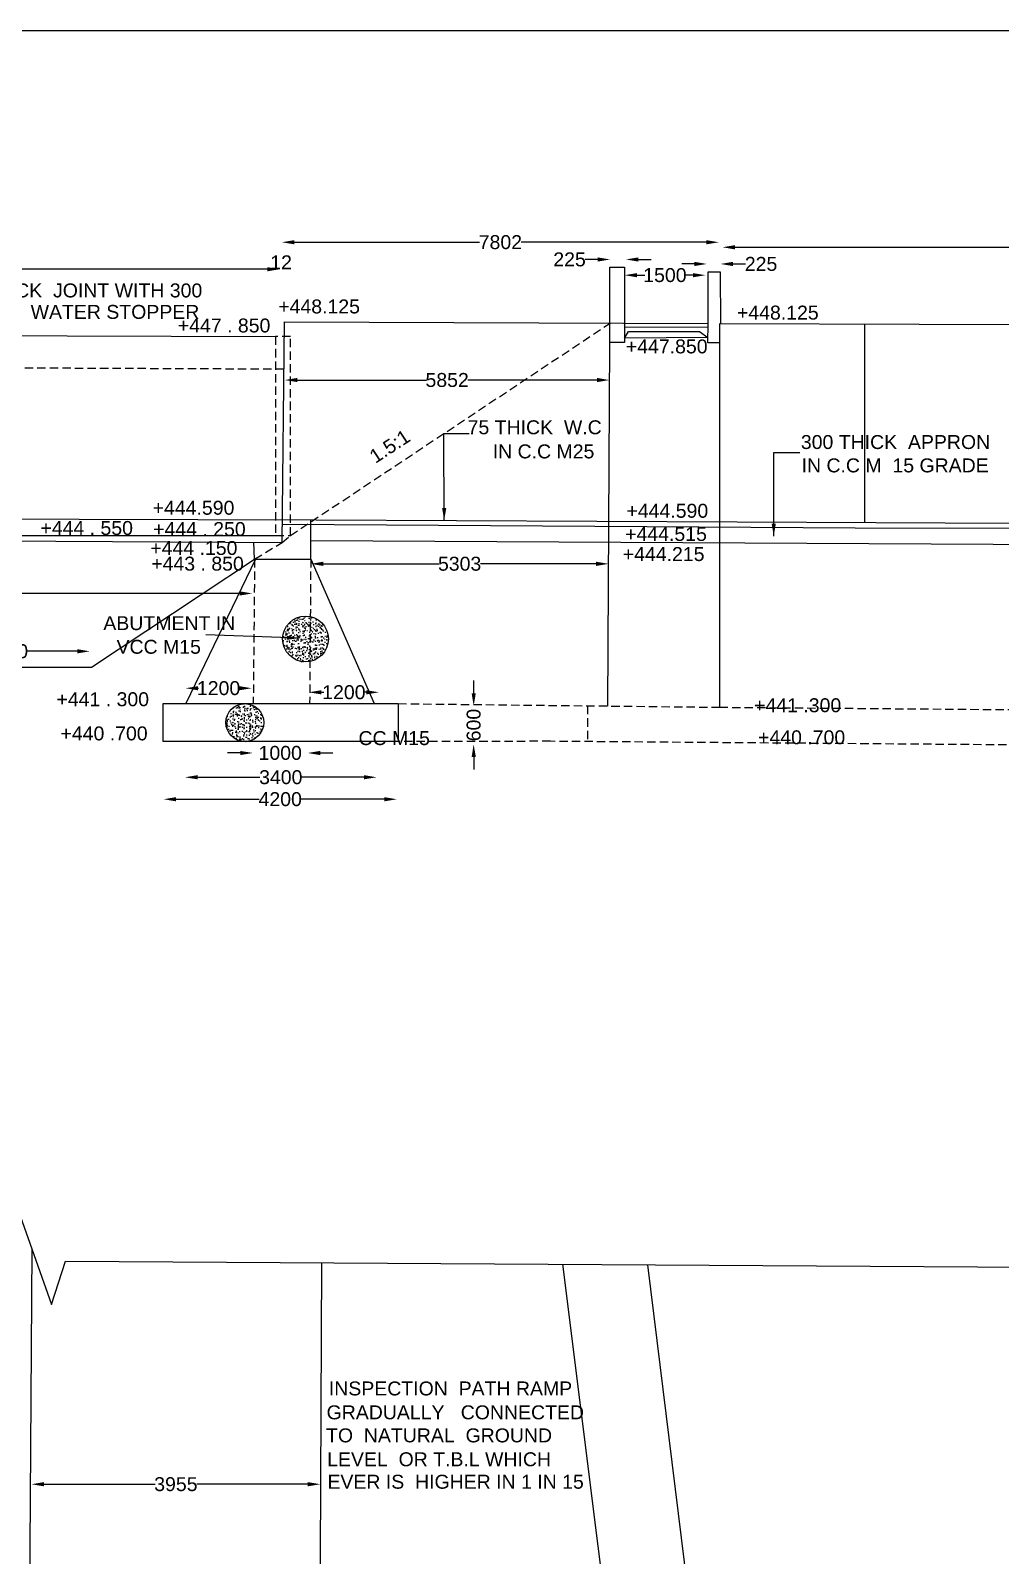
# Model space of a CAD drawing. Header units: millimetres. Extents: x 687 to 122702, y 4423 to 86488.
# Drawn here: x 63551 to 80954, y 59125 to 86488 of the extents above; entities that cross this region are included whole.
import ezdxf

# ---------------------------------------------------------------- set-up
doc = ezdxf.new("R2010")
doc.units = ezdxf.units.MM
doc.header["$MEASUREMENT"] = 0
doc.linetypes.add('DASHED', pattern=[0.75, 0.5, -0.25])
for name, color, linetype in [('DIM', 7, 'Continuous'), ('DWG', 7, 'Continuous'), ('TEXT', 7, 'Continuous')]:
    doc.layers.add(name, color=color, linetype=linetype)
doc.styles.get("Standard").update_dxf_attribs({"font": 'arial.ttf'})
doc.dimstyles.new('Civil', dxfattribs={"dimtxt": 250, "dimasz": 225, "dimexe": 0.1, "dimexo": 0.0625, "dimgap": 0.09, "dimtad": 0, "dimdec": 0, "dimzin": 12, "dimdsep": 46, "dimtxsty": 'Standard', "dimcen": 0.1, "dimse1": 1, "dimse2": 1, "dimadec": 0, "dimazin": 2, "dimtfac": 1, "dimtdec": 0, "dimtofl": 0, "dimtmove": 0, "dimatfit": 3, "dimfxl": 1, "dimfrac": 1, "dimtolj": 1, "dimtzin": 0, "dimarcsym": 0})

# ---------------------------------------------------------------- blocks, each defined once
blk = doc.blocks.new('*D13')
at = {"layer": 'Defpoints', "color": 0, "transparency": 16777216}
for p in [(56114, 82111), (68023, 82205), (68023, 82111)]:
    blk.add_point(p, dxfattribs=at)
at = {"layer": 'DIM', "color": 0, "lineweight": -2, "transparency": 16777216}
for p, q in [((56339, 82205), (61610, 82205)), ((67798, 82205), (62528, 82205))]:
    blk.add_line(p, q, dxfattribs=at)
at = {"layer": 'DIM', "color": 0, "transparency": 16777216}
for points in [[(56339, 82242), (56339, 82167), (56114, 82205)], [(67798, 82242), (67798, 82167), (68023, 82205)]]:
    blk.add_solid(points, dxfattribs=at)
at = {"layer": 'DIM', "color": 0, "transparency": 16777216, "insert": (62069, 82205), "char_height": 250, "attachment_point": 5}
blk.add_mtext('\\A1;11988', dxfattribs=at)
blk = doc.blocks.new('*D14')
at = {"layer": 'Defpoints', "color": 0, "transparency": 16777216}
for p in [(68059, 82689), (75902, 82689), (75902, 82689)]:
    blk.add_point(p, dxfattribs=at)
at = {"layer": 'DIM', "color": 0, "lineweight": -2, "transparency": 16777216}
for p, q in [((68284, 82689), (71609, 82689)), ((75677, 82689), (72352, 82689))]:
    blk.add_line(p, q, dxfattribs=at)
at = {"layer": 'DIM', "color": 0, "transparency": 16777216}
for points in [[(68284, 82726), (68284, 82651), (68059, 82689)], [(75677, 82726), (75677, 82651), (75902, 82689)]]:
    blk.add_solid(points, dxfattribs=at)
at = {"layer": 'DIM', "color": 0, "transparency": 16777216, "insert": (71981, 82689), "char_height": 250, "attachment_point": 5}
blk.add_mtext('\\A1;7802', dxfattribs=at)
blk = doc.blocks.new('*D15')
at = {"layer": 'Defpoints', "color": 0, "transparency": 16777216}
for p in [(73951, 82380), (73951, 82272), (74234, 82272)]:
    blk.add_point(p, dxfattribs=at)
at = {"layer": 'DIM', "color": 0, "lineweight": -2, "transparency": 16777216}
for p, q in [((73726, 82380), (73501, 82380)), ((74459, 82380), (74684, 82380))]:
    blk.add_line(p, q, dxfattribs=at)
at = {"layer": 'DIM', "color": 0, "transparency": 16777216}
for points in [[(73726, 82417), (73726, 82342), (73951, 82380)], [(74459, 82417), (74459, 82342), (74234, 82380)]]:
    blk.add_solid(points, dxfattribs=at)
at = {"layer": 'DIM', "color": 0, "transparency": 16777216, "insert": (73222, 82380), "char_height": 250, "attachment_point": 5}
blk.add_mtext('\\A1;225', dxfattribs=at)
blk = doc.blocks.new('*D16')
at = {"layer": 'Defpoints', "color": 0, "transparency": 16777216}
for p in [(75660, 82098), (74207, 82071), (75660, 82071)]:
    blk.add_point(p, dxfattribs=at)
at = {"layer": 'DIM', "color": 0, "lineweight": -2, "transparency": 16777216}
for p, q in [((74432, 82098), (74572, 82098)), ((75435, 82098), (75294, 82098))]:
    blk.add_line(p, q, dxfattribs=at)
at = {"layer": 'DIM', "color": 0, "transparency": 16777216}
for points in [[(74432, 82135), (74432, 82060), (74207, 82098)], [(75435, 82135), (75435, 82060), (75660, 82098)]]:
    blk.add_solid(points, dxfattribs=at)
at = {"layer": 'DIM', "color": 0, "transparency": 16777216, "insert": (74933, 82098), "char_height": 250, "attachment_point": 5}
blk.add_mtext('\\A1;1500', dxfattribs=at)
blk = doc.blocks.new('*D17')
at = {"layer": 'Defpoints', "color": 0, "transparency": 16777216}
for p in [(75687, 82178), (75929, 82299), (75929, 82178)]:
    blk.add_point(p, dxfattribs=at)
at = {"layer": 'DIM', "color": 0, "lineweight": -2, "transparency": 16777216}
for p, q in [((75462, 82299), (75237, 82299)), ((76154, 82299), (76379, 82299))]:
    blk.add_line(p, q, dxfattribs=at)
at = {"layer": 'DIM', "color": 0, "transparency": 16777216}
for points in [[(75462, 82337), (75462, 82262), (75687, 82299)], [(76154, 82337), (76154, 82262), (75929, 82299)]]:
    blk.add_solid(points, dxfattribs=at)
at = {"layer": 'DIM', "color": 0, "transparency": 16777216, "insert": (76658, 82299), "char_height": 250, "attachment_point": 5}
blk.add_mtext('\\A1;225', dxfattribs=at)
blk = doc.blocks.new('*D18')
at = {"layer": 'Defpoints', "color": 0, "transparency": 16777216}
for p in [(68113, 80243), (73938, 80243), (73938, 80216)]:
    blk.add_point(p, dxfattribs=at)
at = {"layer": 'DIM', "color": 0, "lineweight": -2, "transparency": 16777216}
for p, q in [((68338, 80216), (70653, 80216)), ((73713, 80216), (71398, 80216))]:
    blk.add_line(p, q, dxfattribs=at)
at = {"layer": 'DIM', "color": 0, "transparency": 16777216}
for points in [[(68338, 80254), (68338, 80179), (68113, 80216)], [(73713, 80254), (73713, 80179), (73938, 80216)]]:
    blk.add_solid(points, dxfattribs=at)
at = {"layer": 'DIM', "color": 0, "transparency": 16777216, "insert": (71026, 80216), "char_height": 250, "attachment_point": 5}
blk.add_mtext('\\A1;5852', dxfattribs=at)
blk = doc.blocks.new('*D19')
at = {"layer": 'Defpoints', "color": 0, "transparency": 16777216}
for p in [(75965, 82663), (89684, 82663), (89684, 82599)]:
    blk.add_point(p, dxfattribs=at)
at = {"layer": 'DIM', "color": 0, "lineweight": -2, "transparency": 16777216}
for p, q in [((76190, 82599), (82366, 82599)), ((89459, 82599), (83283, 82599))]:
    blk.add_line(p, q, dxfattribs=at)
at = {"layer": 'DIM', "color": 0, "transparency": 16777216}
for points in [[(76190, 82636), (76190, 82561), (75965, 82599)], [(89459, 82636), (89459, 82561), (89684, 82599)]]:
    blk.add_solid(points, dxfattribs=at)
at = {"layer": 'DIM', "color": 0, "transparency": 16777216, "insert": (82825, 82599), "char_height": 250, "attachment_point": 5}
blk.add_mtext('\\A1;13800', dxfattribs=at)
blk = doc.blocks.new('*D28')
at = {"layer": 'Defpoints', "color": 0, "transparency": 16777216}
for p in [(71403, 74373), (71403, 73680), (71502, 73680)]:
    blk.add_point(p, dxfattribs=at)
at = {"layer": 'DIM', "color": 0, "lineweight": -2, "transparency": 16777216}
for p, q in [((71502, 74598), (71502, 74823)), ((71502, 73455), (71502, 73230))]:
    blk.add_line(p, q, dxfattribs=at)
at = {"layer": 'DIM', "color": 0, "transparency": 16777216}
for points in [[(71465, 74598), (71540, 74598), (71502, 74373)], [(71465, 73455), (71540, 73455), (71502, 73680)]]:
    blk.add_solid(points, dxfattribs=at)
at = {"layer": 'DIM', "color": 0, "transparency": 16777216, "insert": (71502, 74026), "char_height": 250, "attachment_point": 5, "rotation": 90}
blk.add_mtext('\\A1;600', dxfattribs=at)
blk = doc.blocks.new('*D29')
at = {"layer": 'Defpoints', "color": 0, "transparency": 16777216}
for p in [(65939, 72736), (70123, 72736), (70123, 72695)]:
    blk.add_point(p, dxfattribs=at)
at = {"layer": 'DIM', "color": 0, "lineweight": -2, "transparency": 16777216}
for p, q in [((66164, 72695), (67653, 72695)), ((69898, 72695), (68409, 72695))]:
    blk.add_line(p, q, dxfattribs=at)
at = {"layer": 'DIM', "color": 0, "transparency": 16777216}
for points in [[(66164, 72732), (66164, 72657), (65939, 72695)], [(69898, 72732), (69898, 72657), (70123, 72695)]]:
    blk.add_solid(points, dxfattribs=at)
at = {"layer": 'DIM', "color": 0, "transparency": 16777216, "insert": (68031, 72695), "char_height": 250, "attachment_point": 5}
blk.add_mtext('\\A1;4200', dxfattribs=at)
blk = doc.blocks.new('*D30')
at = {"layer": 'Defpoints', "color": 0, "transparency": 16777216}
for p in [(66323, 73265), (69760, 73265), (69760, 73089)]:
    blk.add_point(p, dxfattribs=at)
at = {"layer": 'DIM', "color": 0, "lineweight": -2, "transparency": 16777216}
for p, q in [((66548, 73089), (67668, 73089)), ((69535, 73089), (68414, 73089))]:
    blk.add_line(p, q, dxfattribs=at)
at = {"layer": 'DIM', "color": 0, "transparency": 16777216}
for points in [[(66548, 73127), (66548, 73052), (66323, 73089)], [(69535, 73127), (69535, 73052), (69760, 73089)]]:
    blk.add_solid(points, dxfattribs=at)
at = {"layer": 'DIM', "color": 0, "transparency": 16777216, "insert": (68041, 73089), "char_height": 250, "attachment_point": 5}
blk.add_mtext('\\A1;3400', dxfattribs=at)
blk = doc.blocks.new('*D31')
at = {"layer": 'Defpoints', "color": 0, "transparency": 16777216}
for p in [(67538, 73660), (68524, 73660), (68524, 73525)]:
    blk.add_point(p, dxfattribs=at)
at = {"layer": 'DIM', "color": 0, "lineweight": -2, "transparency": 16777216}
for p, q in [((67313, 73525), (67088, 73525)), ((68749, 73525), (68974, 73525))]:
    blk.add_line(p, q, dxfattribs=at)
at = {"layer": 'DIM', "color": 0, "transparency": 16777216}
for points in [[(67313, 73562), (67313, 73487), (67538, 73525)], [(68749, 73562), (68749, 73487), (68524, 73525)]]:
    blk.add_solid(points, dxfattribs=at)
at = {"layer": 'DIM', "color": 0, "transparency": 16777216, "insert": (68031, 73525), "char_height": 250, "attachment_point": 5}
blk.add_mtext('\\A1;1000', dxfattribs=at)
blk = doc.blocks.new('*D32')
at = {"layer": 'Defpoints', "color": 0, "transparency": 16777216}
for p in [(66333, 74614), (67517, 74687), (67517, 74614)]:
    blk.add_point(p, dxfattribs=at)
at = {"layer": 'DIM', "color": 0, "lineweight": -2, "transparency": 16777216}
for p, q in [((66558, 74687), (66564, 74687)), ((67292, 74687), (67286, 74687))]:
    blk.add_line(p, q, dxfattribs=at)
at = {"layer": 'DIM', "color": 0, "transparency": 16777216}
for points in [[(66558, 74724), (66558, 74649), (66333, 74687)], [(67292, 74724), (67292, 74649), (67517, 74687)]]:
    blk.add_solid(points, dxfattribs=at)
at = {"layer": 'DIM', "color": 0, "transparency": 16777216, "insert": (66925, 74687), "char_height": 250, "attachment_point": 5}
blk.add_mtext('\\A1;1200', dxfattribs=at)
blk = doc.blocks.new('*D33')
at = {"layer": 'Defpoints', "color": 0, "transparency": 16777216}
for p in [(68545, 74604), (69801, 74614), (69801, 74604)]:
    blk.add_point(p, dxfattribs=at)
at = {"layer": 'DIM', "color": 0, "lineweight": -2, "transparency": 16777216}
for p, q in [((68770, 74614), (68812, 74614)), ((69576, 74614), (69534, 74614))]:
    blk.add_line(p, q, dxfattribs=at)
at = {"layer": 'DIM', "color": 0, "transparency": 16777216}
for points in [[(68770, 74651), (68770, 74576), (68545, 74614)], [(69576, 74651), (69576, 74576), (69801, 74614)]]:
    blk.add_solid(points, dxfattribs=at)
at = {"layer": 'DIM', "color": 0, "transparency": 16777216, "insert": (69173, 74614), "char_height": 250, "attachment_point": 5}
blk.add_mtext('\\A1;1200', dxfattribs=at)
blk = doc.blocks.new('*D34')
at = {"layer": 'Defpoints', "color": 0, "transparency": 16777216}
for p in [(73924, 76919), (68577, 76888), (73924, 76888)]:
    blk.add_point(p, dxfattribs=at)
at = {"layer": 'DIM', "color": 0, "lineweight": -2, "transparency": 16777216}
for p, q in [((68802, 76919), (70877, 76919)), ((73699, 76919), (71624, 76919))]:
    blk.add_line(p, q, dxfattribs=at)
at = {"layer": 'DIM', "color": 0, "transparency": 16777216}
for points in [[(68802, 76956), (68802, 76881), (68577, 76919)], [(73699, 76956), (73699, 76881), (73924, 76919)]]:
    blk.add_solid(points, dxfattribs=at)
at = {"layer": 'DIM', "color": 0, "transparency": 16777216, "insert": (71250, 76919), "char_height": 250, "attachment_point": 5}
blk.add_mtext('\\A1;5303', dxfattribs=at)
blk = doc.blocks.new('*D35')
at = {"layer": 'Defpoints', "color": 0, "transparency": 16777216}
for p in [(56495, 76438), (67529, 76438), (67529, 76387)]:
    blk.add_point(p, dxfattribs=at)
at = {"layer": 'DIM', "color": 0, "lineweight": -2, "transparency": 16777216}
for p, q in [((56720, 76387), (61554, 76387)), ((67304, 76387), (62470, 76387))]:
    blk.add_line(p, q, dxfattribs=at)
at = {"layer": 'DIM', "color": 0, "transparency": 16777216}
for points in [[(56720, 76425), (56720, 76350), (56495, 76387)], [(67304, 76425), (67304, 76350), (67529, 76387)]]:
    blk.add_solid(points, dxfattribs=at)
at = {"layer": 'DIM', "color": 0, "transparency": 16777216, "insert": (62012, 76387), "char_height": 250, "attachment_point": 5}
blk.add_mtext('\\A1;11000', dxfattribs=at)
blk = doc.blocks.new('*D36')
at = {"layer": 'Defpoints', "color": 0, "transparency": 16777216}
for p in [(61620, 75366), (64617, 75366), (64617, 75349)]:
    blk.add_point(p, dxfattribs=at)
at = {"layer": 'DIM', "color": 0, "lineweight": -2, "transparency": 16777216}
for p, q in [((61845, 75349), (62746, 75349)), ((64392, 75349), (63492, 75349))]:
    blk.add_line(p, q, dxfattribs=at)
at = {"layer": 'DIM', "color": 0, "transparency": 16777216}
for points in [[(61845, 75387), (61845, 75312), (61620, 75349)], [(64392, 75387), (64392, 75312), (64617, 75349)]]:
    blk.add_solid(points, dxfattribs=at)
at = {"layer": 'DIM', "color": 0, "transparency": 16777216, "insert": (63119, 75349), "char_height": 250, "attachment_point": 5}
blk.add_mtext('\\A1;3000', dxfattribs=at)
blk = doc.blocks.new('*D115')
at = {"layer": 'Defpoints', "color": 0, "transparency": 16777216}
for p in [(63568, 60414), (68751, 60414), (68751, 60404)]:
    blk.add_point(p, dxfattribs=at)
at = {"layer": 'DIM', "color": 0, "lineweight": -2, "transparency": 16777216}
for p, q in [((63793, 60404), (65785, 60404)), ((68526, 60404), (66534, 60404))]:
    blk.add_line(p, q, dxfattribs=at)
at = {"layer": 'DIM', "color": 0, "transparency": 16777216}
for points in [[(63793, 60442), (63793, 60367), (63568, 60404)], [(68526, 60442), (68526, 60367), (68751, 60404)]]:
    blk.add_solid(points, dxfattribs=at)
at = {"layer": 'DIM', "color": 0, "transparency": 16777216, "insert": (66159, 60404), "char_height": 250, "attachment_point": 5}
blk.add_mtext('\\A1;3955', dxfattribs=at)

msp = doc.modelspace()

# ---------------------------------------------------------------- hatches: boundary and pattern name
at = {"layer": 'DWG'}
h = msp.add_hatch(dxfattribs=at)
h.set_pattern_fill('AR-CONC', color=256, scale=20, style=0)
h.set_pattern_definition([(50, (0, 0), (143.45204, -12.55043), [15, -165]), (355, (0, 0), (-27.75027, 150.43843), [12, -132]), (100.4514, (11.95, -1.05), (115.70188, 137.8879), [12.74804, -140.22842]), (46.1842, (0, 40), (213.4482, -33.1038), [22.5, -247.5]), (96.6356, (17.79, 37.24), (186.93254, 194.82357), [19.12206, -210.3426]), (351.1842, (0, 40), (186.9324, 194.8237), [18, -198]), (21, (20, 30), (119.38141, -80.52378), [15, -165]), (326, (20, 30), (48.66307, 145.03), [12, -132]), (71.4514, (29.95, 23.29), (168.04453, 64.5061), [12.74804, -140.22842]), (37.5, (0, 0), (2.43197, 66.57877), [0, -130.4, 0, -134, 0, -132.5]), (7.5, (0, 0), (52.613907, 78.88234), [0, -76.4, 0, -127.4, 0, -50.5]), (327.5, (-44.6, 0), (106.764487, -4.510974), [0, -50, 0, -156, 0, -207]), (317.5, (-64.6, 0), (116.63723, 20.021), [0, -65, 0, -103.6, 0, -147])])
h.paths.add_polyline_path([(68570.7, 75973, 0.47714), (68074.3, 75571.3, 0.4723781), (68564.5, 75168.3)])
h.paths.add_polyline_path([(68895.9, 75571.3, 0.3539678), (68570.7, 75973), (68564.5, 75168.3, 0.3583468)])
h.paths.add_polyline_path([(67736.2, 74070.3, 1), (67056.4, 74070.3, 1)])

# ---------------------------------------------------------------- linework, layer by layer
for points in [[(122702, 4422.8), (687.4, 4422.8), (687.4, 86488.1), (122702, 86488.1)], [(73947.1, 82243.3), (74209.8, 82243.3), (74209.8, 80892.1), (73947.1, 80892.1)], [(65933, 74410.2), (70146.8, 74410.2), (70146.8, 73730.3), (65933, 73730.3)]]:
    msp.add_lwpolyline(points, close=True, dxfattribs=at)
for points in [[(25490.5, 81888.8), (31978.6, 81857.1), (31978.6, 77472.6), (34760.8, 77472.6), (47572.3, 77409.6), (58928.8, 77355.4), (68065.4, 77301.5), (68106, 81262.7), (75709.1, 81231.9), (75709.1, 82158.4), (75925.4, 82158.4), (75931.9, 81225.2)], [(32140.3, 81166.6), (36669.5, 81166.6), (46343.1, 81108.4), (58590.9, 81029.7), (67945.7, 80998.6)], [(68068.8, 77632.4), (78347, 77563.9), (89725.1, 77543.5), (89721.2, 81171.1)], [(74209.8, 81173.9), (75707.6, 81164.9)], [(74209.8, 80966.9), (74277.4, 81085.2), (75556.2, 81085.2), (75703.4, 80981.5)], [(75912.6, 80881.2), (75701.2, 80881.2), (75709.1, 81231.9)], [(94734.4, 81148.2), (83075.1, 81201.4), (75912.6, 81225.2), (75912.6, 74345.1)], [(78521.9, 77659.4), (78521.9, 81216.6)], [(73911.4, 74367.7), (73947.1, 80892.1)], [(75703.4, 80981.5), (74209.8, 80966.9)], [(31449.5, 77887.2), (35763.5, 77887.2), (62293.9, 77724.4), (68675.2, 77706.5), (76230.6, 77670.4), (84944.4, 77628.6), (90876.3, 77586.9), (97172.1, 77586.9), (99818.1, 77563.2)], [(32140.3, 77605.1), (60297.6, 77428.8), (67945.7, 77428.8)], [(32413.4, 77184.8), (35312.6, 75214.4), (38357.8, 75214.4), (43926.3, 69511.4), (55978.8, 69445.6), (61633.4, 75065.9), (64644.8, 75065.9), (67571.5, 77004.3), (68578.7, 77004.3), (68578.7, 77706.8)], [(68578.7, 77336.6), (89718.2, 77223.9), (89725.1, 77543.5)], [(67571.5, 77004.3), (67558.3, 77304.5)], [(67589.4, 77004.3), (66335.8, 74410.2)], [(68578.7, 77004.3), (69717.4, 74410.2)], [(24034.9, 64641.7), (36371.3, 64550.7), (36642.4, 65435.4), (37220.7, 63792.4), (37473.8, 64514.6), (43052.7, 64514), (43305.7, 65362.6), (43865.9, 63773.7), (44082.8, 64514), (48402.1, 64477.9), (48637, 65362.6), (49215.3, 63755.6), (49432.2, 64477.9), (63058.7, 64369.2), (63366, 65217.8), (63926.2, 63628.9), (64179.2, 64405.3), (99783.2, 64187.8)], [(60573.3, 64389), (60503.6, 52988.4), (61479.5, 47935.6), (64485.4, 47935.6), (63501.2, 53037.8), (63578.3, 64615.7)], [(68773.4, 64377.2), (68703.7, 49868.8)], [(73097.3, 64350.8), (74044.8, 56762.5), (73945.2, 39368.4)], [(74621.1, 64341.5), (75552.7, 56775.8), (75451.6, 39330.8)]]:
    msp.add_lwpolyline(points, dxfattribs=at)
at = {"layer": 'DWG', "linetype": 'DASHED', "ltscale": 300}
for points in [[(67571.5, 77004.3), (68065.4, 77301.5), (68215, 77428.8), (73953.3, 81239)], [(68097.3, 80409.6), (40866.4, 80530.6), (31978.6, 80567)], [(67571.5, 77004.3), (67547.2, 74410.2)], [(68578.7, 77004.3), (68558.6, 74410.2)], [(70146.8, 74410.2), (75912.6, 74345.1), (90932.4, 74225.1), (90932.4, 73039.3), (90624.2, 73039.3), (90338.9, 73655), (82863.6, 73655), (72878.4, 73734.4), (70146.8, 73730.3)], [(73544.5, 74371.9), (73544.1, 73729.1)]]:
    msp.add_lwpolyline(points, dxfattribs=at)
msp.add_lwpolyline([(67945.7, 77428.8), (68215, 77428.8), (68215, 80998.6), (67945.7, 80998.6)], close=True, dxfattribs=at)
at = {"layer": 'DWG'}
for centre, radius in [((68485.1, 75571.3), 410.8), ((67396.3, 74070.3), 339.9)]:
    msp.add_circle(centre, radius, dxfattribs=at)

# ---------------------------------------------------------------- texts
at = {"layer": 'TEXT'}
for s, p in [('12', (67852.3, 82203.3)), ('12 mm THICK  JOINT WITH 300', (61549.1, 81699.3)), ('WIDE  PVC  WATER STOPPER', (61535.6, 81314.1)), ('+448.125', (67995.5, 81411.6)), ('+448.125', (76225.6, 81301.4)), ('+447 . 850', (66194, 81070.3)), ('+447.850', (74232, 80695.1)), ('75 THICK  W.C', (71393.6, 79243.7)), ('300 THICK  APPRON', (77371.9, 78979)), ('IN C.C M25', (71843.5, 78810.8)), ('IN C.C M  15 GRADE', (77385.2, 78560)), ('+444.590', (65742.7, 77800)), ('+444.590', (74243.3, 77745.5)), ('+444 . 550', (63729, 77436.8)), ('+444 . 250', (65751.2, 77417.6)), ('+444.515', (74219.6, 77328.9)), ('+444 .150', (65700.2, 77077.8)), ('+444.215', (74177, 76969.2)), ('+443 . 850', (65717.2, 76797.3)), ('ABUTMENT IN', (64857.6, 75729.5)), ('VCC M15', (65094.4, 75304.9)), ('+441 . 300', (64017.2, 74364.2)), ('+441 .300', (76533, 74256.3)), ('+440 .700', (64089.1, 73751)), ('CC M15', (69435.7, 73666.6)), ('+440 .700', (76604.2, 73681.3)), ('INSPECTION  PATH RAMP', (68903.6, 61997.6)), ('GRADUALLY   CONNECTED', (68863.2, 61569)), ('TO  NATURAL  GROUND', (68853.2, 61155.6)), ('LEVEL  OR T.B.L WHICH ', (68873.3, 60727.1)), ('EVER IS  HIGHER IN 1 IN 15', (68878.4, 60323.8))]:
    msp.add_text(s, height=250, dxfattribs=at).set_placement(p)
msp.add_text('1.5:1', height=250, rotation=33.19959, dxfattribs=at).set_placement((69738.3, 78710.3))

# ---------------------------------------------------------------- dimensions: what is measured, and where the dimension line sits
at = {"layer": 'DIM'}
for p1, p2, distance, text, picture, middle in [((68059.4, 82688.9), (75901.7, 82688.9), 0, '7802', '*D14', (71980.6, 82688.9)), ((75965.3, 82662.6), (89683.7, 82662.6), -64, '13800', '*D19', (82824.5, 82598.6)), ((56114.5, 82110.8), (68022.7, 82110.8), 93.8, '11988', '*D13', (62068.6, 82204.7)), ((74233.7, 82272.3), (73951.2, 82272.3), -107.5, '225', '*D15', (73221.9, 82379.8)), ((75686.5, 82178.2), (75928.6, 82178.2), 121, '225', '*D17', (76658, 82299.1)), ((74206.8, 82070.7), (75659.6, 82070.7), 26.9, '1500', '*D16', (74933.2, 82097.5)), ((68113.2, 80242.9), (73937.8, 80242.9), -26.9, '5852', '*D18', (71025.5, 80216)), ((68576.7, 76887.8), (73924, 76887.8), 31.1, '5303', '*D34', (71250.4, 76918.9)), ((56494.7, 76438.2), (67529, 76438.2), -51, '11000', '*D35', (62011.8, 76387.2)), ((61620.2, 75366.4), (64617.2, 75366.4), -17, '3000', '*D36', (63118.7, 75349.4)), ((66333.2, 74613.9), (67516.9, 74613.9), 72.6, '1200', '*D32', (66925, 74686.5)), ((68544.8, 74603.6), (69801.2, 74603.6), 10.4, '1200', '*D33', (69173, 74613.9)), ((71403, 74372.8), (71403, 73679.6), 99.1, '600', '*D28', (71502.1, 74026.2)), ((67537.6, 73659.6), (68524, 73659.6), -134.9, '1000', '*D31', (68030.8, 73524.7)), ((66322.8, 73265.4), (69759.6, 73265.4), -176.4, '3400', '*D30', (68041.2, 73089)), ((65938.6, 72736.3), (70123, 72736.3), -41.5, '4200', '*D29', (68030.8, 72694.8)), ((63568.1, 60414.4), (68750.8, 60414.4), -10.2, '3955', '*D115', (66159.4, 60404.2))]:
    dim = msp.add_aligned_dim(p1=p1, p2=p2, distance=distance, text=text, dimstyle='Civil', dxfattribs=at)
    dim.commit()
    dim.dimension.update_dxf_attribs({"geometry": picture, "text_midpoint": middle})

# ---------------------------------------------------------------- leaders
at = {"layer": 'DWG'}
for points in [[(70973.7, 77695.5), (70967.8, 79256.6), (71423.2, 79256.6)], [(76885.8, 77412.4), (76885.8, 78919.2), (77352.4, 78919.2)], [(68374.5, 75585), (66698.3, 75644.7)]]:
    msp.add_leader(points, dimstyle='Civil', override={"dimgap": 0.09, "dimtad": 0}, dxfattribs=at)

doc.saveas('drawing.dxf')
